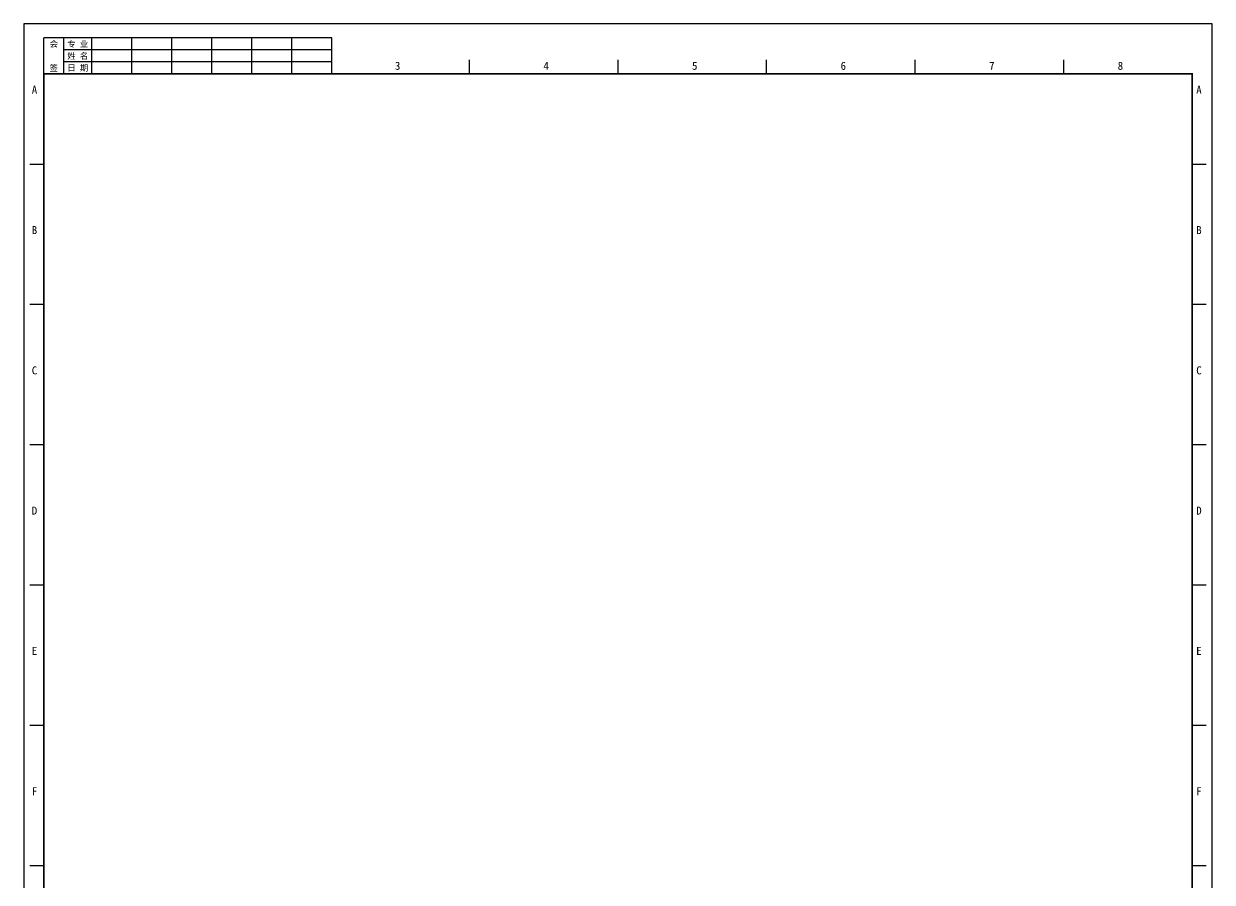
# Model space of a CAD drawing. Extents: x 0 to 594, y 0 to 841.
# Drawn here: x 0 to 594, y 412 to 841 of the extents above; entities that cross this region are included whole.
import ezdxf
from ezdxf.enums import TextEntityAlignment as Align

# ---------------------------------------------------------------- set-up
doc = ezdxf.new("R2010")
doc.units = 0
doc.header["$MEASUREMENT"] = 0
doc.layers.get('0').update_dxf_attribs({"linetype": 'CONTINUOUS'})
doc.styles.add('HUALUC', font='SimSun.ttf')

msp = doc.modelspace()

# ---------------------------------------------------------------- linework, layer by layer
for p, q in [((0, 841), (0, 0)), ((594, 841), (0, 841)), ((594, 841), (0, 841)), ((594, 0), (594, 841)), ((154, 834), (10, 834)), ((10, 816), (10, 834)), ((20, 816), (20, 834)), ((34, 816), (34, 834)), ((54, 816), (54, 834)), ((74, 816), (74, 834)), ((94, 816), (94, 834)), ((114, 816), (114, 834)), ((134, 816), (134, 834)), ((154, 816), (154, 834)), ((154, 828), (20, 828)), ((154, 822), (20, 822)), ((222.75, 816), (222.75, 823)), ((297, 816), (297, 823)), ((371.25, 816), (371.25, 823)), ((445.5, 816), (445.5, 823)), ((519.75, 816), (519.75, 823)), ((584, 816), (584, 816)), ((3, 770.92), (10, 770.92)), ((584, 770.92), (591, 770.92)), ((3, 700.83), (10, 700.83)), ((584, 700.83), (591, 700.83)), ((3, 630.75), (10, 630.75)), ((584, 630.75), (591, 630.75)), ((3, 560.67), (10, 560.67)), ((584, 560.67), (591, 560.67)), ((3, 490.58), (10, 490.58)), ((584, 490.58), (591, 490.58)), ((3, 420.5), (10, 420.5)), ((584, 420.5), (591, 420.5))]:
    msp.add_line(p, q)
at = {"const_width": 0.8}
msp.add_lwpolyline([(10, 816), (584, 816), (584, 10), (10, 10)], close=True, dxfattribs=at)

# ---------------------------------------------------------------- texts
at = {"style": 'HUALUC'}
for s, p in [('会', (15, 831)), ('专 业', (27, 831)), ('姓 名', (27, 825)), ('签', (15, 819)), ('日 期', (27, 819))]:
    msp.add_text(s, height=3, dxfattribs=at).set_placement(p, align=Align.MIDDLE)
for s, p in [('3', (185.5, 818)), ('4', (259.75, 818)), ('5', (334, 818)), ('6', (408.25, 818)), ('7', (482.5, 818)), ('8', (546.75, 818)), ('A', (4, 806)), ('A', (586, 806)), ('B', (4, 735.92)), ('B', (586, 735.92)), ('C', (4, 665.83)), ('C', (586, 665.83)), ('D', (4, 595.75)), ('D', (586, 595.75)), ('E', (4, 525.67)), ('E', (586, 525.67)), ('F', (4, 455.58)), ('F', (586, 455.58))]:
    msp.add_text(s, height=4, dxfattribs=at).set_placement(p)

doc.saveas('drawing.dxf')
